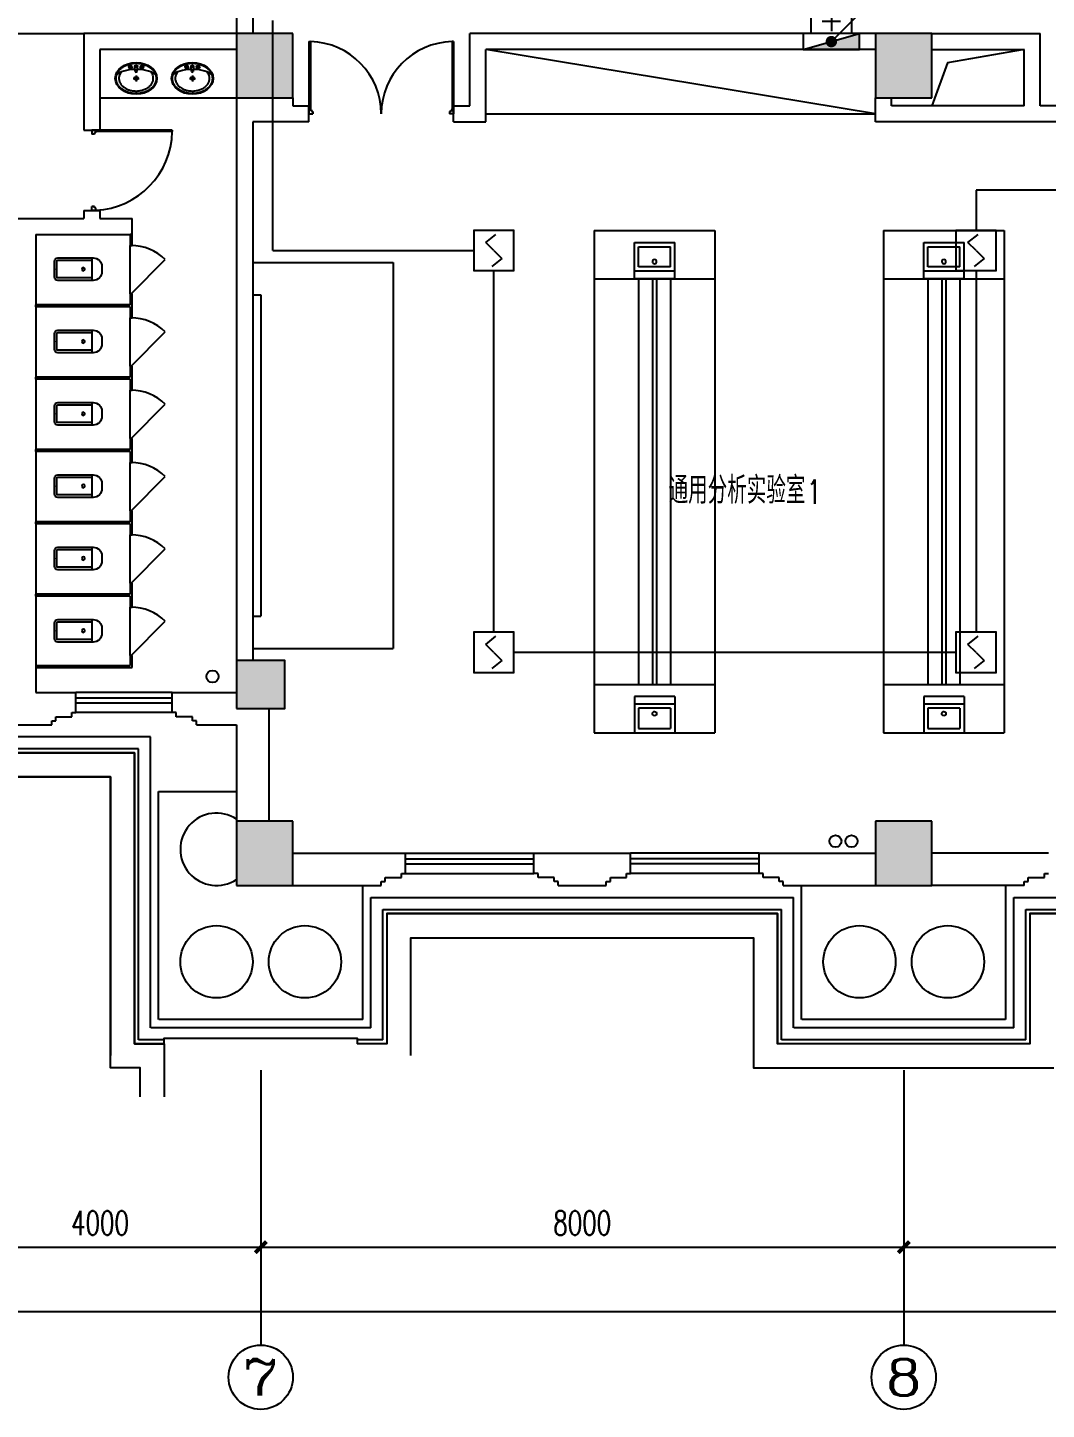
# Model space of a CAD drawing. Extents: x 190999 to 918899, y -200814 to 215286.
# Drawn here: x 336812 to 349487, y 115067 to 132260 of the extents above; entities that cross this region are included whole.
import ezdxf
from ezdxf.enums import TextEntityAlignment as Align

# ---------------------------------------------------------------- set-up
doc = ezdxf.new("R2010")
doc.units = 0
doc.header["$LTSCALE"] = 1000
doc.header["$MEASUREMENT"] = 0
doc.layers.get('Defpoints').update_dxf_attribs({"color": 1})
for name, color, linetype in [('00-EQUIP', 3, 'Continuous'), ('00-LWIRE', 4, 'Continuous'), ('00-WIRE-4', 6, 'Continuous'), ('A-卫生间', 250, 'Continuous'), ('A-墙线', 2, 'Continuous'), ('A-外包装修', 250, 'Continuous'), ('A-外窗', 145, 'Continuous'), ('A-家具', 250, 'Continuous'), ('A-门', 167, 'Continuous'), ('AXIS', 3, 'Continuous'), ('AXIS_TEXT', 7, 'Continuous'), ('COLUMN', 2, 'Continuous'), ('EQUIP_消火栓', 1, 'Continuous'), ('PUB_HATCH', 250, 'Continuous'), ('屋面排水', 4, 'Continuous'), ('房间名称', 7, 'Continuous'), ('洞口线', 165, 'Continuous'), ('雨水管', 151, 'Continuous')]:
    doc.layers.add(name, color=color, linetype=linetype)
doc.styles.add('_TCH_AXIS', font='COMPLEX', dxfattribs={"bigfont": 'GBCBIG'})
doc.styles.add('_TCH_DIM', font='SIMPLEX', dxfattribs={"bigfont": 'GBCBIG'})
doc.styles.add('COMPLEX', font='COMPLEX')
doc.styles.add('DIM_FONT', font='SIMPLEX', dxfattribs={"width": 0.7, "bigfont": 'GBCBIG'})
doc.styles.get("Standard").update_dxf_attribs({"font": 'simhei.ttf'})
doc.styles.add('zz-1', font='arial.ttf', dxfattribs={"width": 0.8})
doc.dimstyles.new('DIMN', dxfattribs={"dimtxt": 300, "dimasz": 100, "dimexe": 250, "dimexo": 300, "dimgap": 150, "dimtad": 1, "dimdec": 0, "dimzin": 0, "dimdsep": 46, "dimtxsty": 'DIM_FONT', "dimblk": 'ARCHTICK', "dimcen": 0.09, "dimclrt": 7, "dimazin": 2, "dimtfac": 1, "dimtdec": 0, "dimtix": 1, "dimtmove": 2, "dimatfit": 3, "dimfxl": 0, "dimtolj": 1, "dimtzin": 0, "dimarcsym": 0})

# ---------------------------------------------------------------- blocks, each defined once
blk = doc.blocks.new('m1800')
at = {"layer": 'A-墙线'}
for p, q in [((-900, -100), (-900, 100)), ((900, -100), (900, 100))]:
    blk.add_line(p, q, dxfattribs=at)
at = {"layer": 'A-门'}
for p, q in [((-900, 900), (-900, 0)), ((-900, 900), (-880, 900)), ((-880, 900), (-880, 50)), ((880, 900), (880, 50)), ((900, 900), (880, 900)), ((900, 900), (900, 0)), ((-900, 50), (-870, 50)), ((-900, 0), (-850, 0)), ((-870, 50), (-870, 30)), ((-870, 30), (-850, 30)), ((-850, 30), (-850, 0)), ((850, 30), (850, 0)), ((870, 30), (850, 30)), ((900, 0), (850, 0)), ((870, 50), (870, 30)), ((900, 50), (870, 50))]:
    blk.add_line(p, q, dxfattribs=at)
for centre, start, end in [((-900, 0), 0, 88.7267), ((900, 0), 91.2733, 180)]:
    blk.add_arc(centre, 900, start, end, dxfattribs=at)
blk = doc.blocks.new('m1000')
at = {"layer": 'A-墙线'}
for p, q in [((0, 0), (0, 200)), ((1000, 0), (1000, 200))]:
    blk.add_line(p, q, dxfattribs=at)
at = {"layer": 'A-门'}
for p, q in [((0, 1100), (0, 100)), ((0, 1100), (20, 1100)), ((20, 1100), (20, 150)), ((0, 150), (30, 150)), ((0, 100), (50, 100)), ((30, 150), (30, 130)), ((30, 130), (50, 130)), ((50, 130), (50, 100)), ((950, 130), (950, 100)), ((970, 130), (950, 130)), ((1000, 100), (950, 100)), ((970, 150), (970, 130)), ((1000, 150), (970, 150)), ((1000, 150), (1000, 100))]:
    blk.add_line(p, q, dxfattribs=at)
blk.add_arc((0, 100), 1000, 2.866, 88.854, dxfattribs=at)
blk = doc.blocks.new('手盆')
at = {"layer": 'A-卫生间'}
for p, q in [((113, 12), (46, 16)), ((160, 0), (235, 0)), ((198, -37), (198, 38)), ((113, -11), (46, -16))]:
    blk.add_line(p, q, dxfattribs=at)
for centre, major_axis, ratio, start_param, end_param in [((198, 0), (0, 259), 0.763797, 3.141593, 9.424778), ((194, 0), (0, 259), 0.413212, 0.351725, 1.519021), ((106, 0), (0, 13.9), 0.9, 3.760941, 5.663837), ((194, 0), (0, 259), 0.413212, 1.620217, 2.789865)]:
    blk.add_ellipse(centre, major_axis=major_axis, ratio=ratio, start_param=start_param, end_param=end_param, dxfattribs=at)
for centre, major_axis in [((46, 0), (0, 15.8)), ((56, 71), (0, 20.6)), ((56, 71), (0, 15.6)), ((198, 0), (0, 23.4)), ((56, -71), (0, 20.6)), ((56, -71), (0, 15.6))]:
    blk.add_ellipse(centre, major_axis=major_axis, ratio=0.9, dxfattribs=at)
for points, knots in [([(198, -249), (204, -249), (211, -249), (228, -246), (239, -243), (260, -236), (270, -231), (290, -218), (299, -211), (317, -194), (325, -185), (340, -164), (347, -153), (360, -129), (365, -116), (374, -90), (378, -76), (383, -48), (385, -34), (387, -5), (387, 9), (385, 38), (383, 52), (377, 80), (373, 94), (364, 120), (358, 133), (345, 156), (338, 167), (323, 187), (314, 197), (296, 213), (287, 220), (267, 232), (257, 237), (236, 244), (225, 247), (204, 249), (193, 249), (171, 247), (161, 245), (140, 237), (129, 232), (110, 221), (100, 213), (82, 197), (74, 188), (58, 168), (51, 157), (38, 133), (32, 121), (23, 95), (19, 81), (13, 53), (11, 39), (9, 10), (9, -4), (10, -33), (12, -47), (18, -75), (21, -89), (30, -115), (36, -128), (48, -152), (55, -163), (70, -184), (78, -193), (96, -210), (105, -218), (125, -230), (135, -235), (156, -243), (167, -246), (184, -249), (191, -249), (198, -249)], [0, 0, 0, 0, 0.105369, 0.105369, 0.278747, 0.278747, 0.452125, 0.452125, 0.625504, 0.625504, 0.798882, 0.798882, 0.97226, 0.97226, 1.145639, 1.145639, 1.319017, 1.319017, 1.492395, 1.492395, 1.665774, 1.665774, 1.839152, 1.839152, 2.01253, 2.01253, 2.185909, 2.185909, 2.359287, 2.359287, 2.532665, 2.532665, 2.706044, 2.706044, 2.879422, 2.879422, 3.0528, 3.0528, 3.226179, 3.226179, 3.399557, 3.399557, 3.572935, 3.572935, 3.746313, 3.746313, 3.919692, 3.919692, 4.09307, 4.09307, 4.266448, 4.266448, 4.439827, 4.439827, 4.613205, 4.613205, 4.786583, 4.786583, 4.959962, 4.959962, 5.13334, 5.13334, 5.306718, 5.306718, 5.480097, 5.480097, 5.653475, 5.653475, 5.826853, 5.826853, 6.000232, 6.000232, 6.17361, 6.17361, 6.283185, 6.283185, 6.283185, 6.283185]), ([(119, -185), (121, -187), (123, -188), (130, -193), (135, -196), (146, -202), (152, -205), (163, -209), (169, -210), (180, -213), (186, -214), (194, -214), (196, -214), (198, -214), (204, -214), (209, -214), (222, -212), (229, -210), (241, -206), (245, -204), (254, -200), (259, -197), (269, -191), (275, -187), (286, -178), (291, -173), (300, -162), (304, -158), (314, -145), (319, -137), (327, -123), (329, -118), (334, -107), (336, -101), (341, -89), (343, -83), (346, -71), (348, -64), (351, -49), (352, -40), (354, -22), (355, -13), (355, 5), (355, 14), (354, 32), (352, 41), (349, 58), (348, 66), (343, 81), (341, 89), (335, 104), (332, 111), (326, 125), (322, 132), (314, 144), (310, 150), (301, 162), (296, 167), (287, 177), (281, 181), (272, 189), (267, 192), (256, 199), (250, 202), (238, 207), (233, 209), (223, 211), (217, 212), (205, 214), (198, 214), (186, 213), (181, 213), (171, 211), (166, 210), (151, 205), (141, 200), (128, 191), (123, 188), (119, 185)], [5.740897, 5.740897, 5.740897, 5.740897, 5.780874, 5.780874, 5.896829, 5.896829, 6.012784, 6.012784, 6.128739, 6.128739, 6.240697, 6.240697, 6.283185, 6.283185, 6.283185, 6.399826, 6.399826, 6.5409, 6.5409, 6.634, 6.634, 6.7271, 6.7271, 6.852188, 6.852188, 6.977276, 6.977276, 7.077377, 7.077377, 7.229977, 7.229977, 7.317389, 7.317389, 7.404801, 7.404801, 7.497094, 7.497094, 7.589386, 7.589386, 7.712334, 7.712334, 7.835281, 7.835281, 7.958228, 7.958228, 8.081175, 8.081175, 8.194983, 8.194983, 8.30879, 8.30879, 8.422598, 8.422598, 8.537599, 8.537599, 8.6526, 8.6526, 8.767602, 8.767602, 8.884432, 8.884432, 8.982435, 8.982435, 9.119467, 9.119467, 9.224191, 9.224191, 9.328914, 9.328914, 9.470087, 9.470087, 9.571187, 9.571187, 9.672288, 9.672288, 9.874489, 9.874489, 9.967059, 9.967059, 9.967059, 9.967059])]:
    blk.add_open_spline(points, degree=3, knots=knots, dxfattribs=at)
blk.add_point((46, 0), dxfattribs=at)
blk = doc.blocks.new('$TwtSys$00000434')
for p, q in [((-0.5, 0.5), (-0.5, -0.5)), ((-0.5, -0.5), (0.5, 0.5)), ((0.5, 0.5), (-0.5, 0.5)), ((0.5, -0.5), (0.5, 0.5)), ((-0.5, -0.5), (0.5, -0.5))]:
    blk.add_line(p, q)
blk.add_solid([(0.5, -0.5), (0.5, 0.5), (-0.5, -0.5)])
blk = doc.blocks.new('_ArchTick')
at = {"const_width": 0.5}
blk.add_lwpolyline([(-0.7, -0.7), (0.7, 0.7)], dxfattribs=at)
blk = doc.blocks.new('*D117')
at = {"layer": 'AXIS', "color": 0, "lineweight": -2}
for p, q in [((335712, 118486), (335712, 116836)), ((339712, 118486), (339712, 116836)), ((335712, 117086), (339712, 117086))]:
    blk.add_line(p, q, dxfattribs=at)
at = {"layer": 'Defpoints', "color": 0}
for p in [(335712, 118786), (339712, 118786), (339712, 117086)]:
    blk.add_point(p, dxfattribs=at)
at = {"layer": 'AXIS', "color": 0, "lineweight": -2, "xscale": 100, "yscale": 100, "zscale": 100, "rotation": 180}
blk.add_blockref('_ArchTick', (335712, 117086), dxfattribs=at)
at = {"layer": 'AXIS', "color": 0, "lineweight": -2, "xscale": 100, "yscale": 100, "zscale": 100}
blk.add_blockref('_ArchTick', (339712, 117086), dxfattribs=at)
at = {"layer": 'AXIS', "color": 7, "insert": (337712, 117386), "char_height": 300, "attachment_point": 5, "style": 'DIM_FONT'}
blk.add_mtext('\\A1;4000', dxfattribs=at)
blk = doc.blocks.new('*D118')
at = {"layer": 'AXIS', "color": 0, "lineweight": -2}
for p, q in [((339712, 118486), (339712, 116836)), ((347712, 118486), (347712, 116836)), ((339712, 117086), (347712, 117086))]:
    blk.add_line(p, q, dxfattribs=at)
at = {"layer": 'Defpoints', "color": 0}
for p in [(339712, 118786), (347712, 118786), (347712, 117086)]:
    blk.add_point(p, dxfattribs=at)
at = {"layer": 'AXIS', "color": 0, "lineweight": -2, "xscale": 100, "yscale": 100, "zscale": 100, "rotation": 180}
blk.add_blockref('_ArchTick', (339712, 117086), dxfattribs=at)
at = {"layer": 'AXIS', "color": 0, "lineweight": -2, "xscale": 100, "yscale": 100, "zscale": 100}
blk.add_blockref('_ArchTick', (347712, 117086), dxfattribs=at)
at = {"layer": 'AXIS', "color": 7, "insert": (343712, 117386), "char_height": 300, "attachment_point": 5, "style": 'DIM_FONT'}
blk.add_mtext('\\A1;8000', dxfattribs=at)
blk = doc.blocks.new('*D119')
at = {"layer": 'AXIS', "color": 0, "lineweight": -2}
for p, q in [((347712, 118486), (347712, 116836)), ((355712, 118486), (355712, 116836)), ((347712, 117086), (355712, 117086))]:
    blk.add_line(p, q, dxfattribs=at)
at = {"layer": 'Defpoints', "color": 0}
for p in [(347712, 118786), (355712, 118786), (355712, 117086)]:
    blk.add_point(p, dxfattribs=at)
at = {"layer": 'AXIS', "color": 0, "lineweight": -2, "xscale": 100, "yscale": 100, "zscale": 100, "rotation": 180}
blk.add_blockref('_ArchTick', (347712, 117086), dxfattribs=at)
at = {"layer": 'AXIS', "color": 0, "lineweight": -2, "xscale": 100, "yscale": 100, "zscale": 100}
blk.add_blockref('_ArchTick', (355712, 117086), dxfattribs=at)
at = {"layer": 'AXIS', "color": 7, "insert": (351712, 117386), "char_height": 300, "attachment_point": 5, "style": 'DIM_FONT'}
blk.add_mtext('\\A1;8000', dxfattribs=at)
blk = doc.blocks.new('*D127')
at = {"layer": 'AXIS', "color": 0, "lineweight": -2}
for p, q in [((329412, 118486), (329412, 116036)), ((402712, 118486), (402712, 116036)), ((329412, 116286), (402712, 116286))]:
    blk.add_line(p, q, dxfattribs=at)
at = {"layer": 'Defpoints', "color": 0}
for p in [(329412, 118786), (402712, 118786), (402712, 116286)]:
    blk.add_point(p, dxfattribs=at)
at = {"layer": 'AXIS', "color": 0, "lineweight": -2, "xscale": 100, "yscale": 100, "zscale": 100, "rotation": 180}
blk.add_blockref('_ArchTick', (329412, 116286), dxfattribs=at)
at = {"layer": 'AXIS', "color": 0, "lineweight": -2, "xscale": 100, "yscale": 100, "zscale": 100}
blk.add_blockref('_ArchTick', (402712, 116286), dxfattribs=at)
at = {"layer": 'AXIS', "color": 7, "insert": (366062, 116586), "char_height": 300, "attachment_point": 5, "style": 'DIM_FONT'}
blk.add_mtext('\\A1;73300', dxfattribs=at)
blk = doc.blocks.new('_FZH')
blk.add_lwpolyline([(-0.5, -0.5), (0.5, -0.5), (0.5, 0.5), (-0.5, 0.5)], close=True)
at = {"layer": 'PUB_HATCH'}
blk.add_solid([(-0.5, -0.5), (0.5, -0.5), (-0.5, 0.5), (0.5, 0.5)], dxfattribs=at)
blk = doc.blocks.new('_AXISO')
blk.add_circle((0, 0), 0.5)
at = {"layer": 'AXIS_TEXT', "style": 'COMPLEX', "width": 1.041667}
blk.add_attdef('A', text='', height=0.56, dxfattribs=at).set_placement((-0.25, -0.28), (0.25, -0.28), align=Align.FIT)
blk = doc.blocks.new('$plan$00001609')
at = {"linetype": 'Continuous'}
for p, q in [((0, -251), (0, 251)), ((0, 251), (450, 251)), ((93, -251), (93, 251)), ((146, -199), (146, 199)), ((146, 199), (397, 199)), ((397, 199), (397, -199)), ((450, 251), (450, -251)), ((0, -251), (450, -251)), ((146, -199), (397, -199))]:
    blk.add_line(p, q, dxfattribs=at)
blk.add_line((238, 2), (238, 0))
blk.add_arc((212, 0), 26, 4.716, 0, dxfattribs=at)
at = {"style": 'zz-1'}
for tag in ['YSIZE', 'XSIZE']:
    blk.add_attdef(tag, (0, 0), '', height=0.5, dxfattribs=at)
blk = doc.blocks.new('$lvtry$00000200')
for p, q in [((-140, -40, 0), (-140, -480, 0)), ((-110, -40, 0), (-110, -470, 0)), ((100, 0, 0), (-100, 0, 0)), ((100, -30, 0), (-100, -30, 0)), ((110, -470, 0), (110, -40, 0)), ((140, -480, 0), (140, -40, 0)), ((140, -470, 0), (-140, -470, 0)), ((-30, -590, 0), (30, -590, 0))]:
    blk.add_line(p, q)
blk.add_circle((0, -359, 0), 20)
for centre, radius, start, end in [((-100, -40, 0), 40, 90, 180), ((-100, -40, 0), 10, 90, 180), ((100, -40, 0), 40, 0, 90), ((100, -40, 0), 10, 0, 90), ((-30, -480, 0), 110, 180, 270), ((30, -480, 0), 110, 270, 0)]:
    blk.add_arc(centre, radius, start, end)
blk.add_point((0, 0))
blk = doc.blocks.new('$DorLib2D$00000114')
at = {"color": 0}
blk.add_line((0.5, 0), (-0.207, 0.707), dxfattribs=at)
blk.add_arc((0.5, 0), 1, 135, 180, dxfattribs=at)
blk = doc.blocks.new('_LINKPT1')
at = {"color": 0}
blk.add_line((0, 0), (0, 0), dxfattribs=at)
blk = doc.blocks.new('3S1KCGW2')
for p, q in [((0.5, 0.5), (-0.5, 0.5)), ((-0.5, 0.5), (-0.5, -0.5)), ((-0.2, 0.2), (0.05, 0.4)), ((0.5, -0.5), (0.5, 0.5)), ((0, 0), (-0.2, 0.2)), ((0, 0), (0.2, -0.2)), ((0.2, -0.2), (-0.05, -0.4)), ((-0.5, -0.5), (0.5, -0.5))]:
    blk.add_line(p, q)
at = {"const_width": 0.04, "flags": 128}
blk.add_lwpolyline([(-0.5, -0.5), (-0.5, 0.5), (0.5, 0.5), (0.5, -0.5)], close=True, dxfattribs=at)
at = {"xscale": 0.002, "yscale": 0.002, "zscale": 0.002}
for p in [(0, 0.5), (-0.5, 0), (0.5, 0), (0, -0.5)]:
    blk.add_blockref('_LINKPT1', p, dxfattribs=at)
at = {"flags": 9}
blk.add_attdef('A', (0, 0), '', height=0.00002, dxfattribs=at)
blk = doc.blocks.new('J62IR8YJ')
for p, q in [((-0.5, 1), (0.5, 1)), ((-0.5, 0), (-0.5, 1)), ((0.5, 1), (0.5, 0)), ((0, 0.598), (0, 0.06)), ((0.5, 0), (-0.5, 0)), ((-0.231, 0.312), (0.231, 0.312))]:
    blk.add_line(p, q)
at = {"const_width": 0.04, "flags": 128}
blk.add_lwpolyline([(-0.5, 0), (-0.5, 1), (0.5, 1), (0.5, 0)], close=True, dxfattribs=at)
blk.add_arc((0, 0.829), 0.231, 180, 0)
at = {"xscale": 0.002, "yscale": 0.00200000000000955, "zscale": 0.002}
for p in [(0, 1), (-0.5, 0.5), (0.5, 0.5), (0, 0)]:
    blk.add_blockref('_LINKPT1', p, dxfattribs=at)
at = {"flags": 9}
blk.add_attdef('A', (0, 0), '', height=0.00002, dxfattribs=at)
blk = doc.blocks.new('_WRLD1L')
for p, q in [((0.7, 0.7), (0, 0)), ((0.104, 0.104), (0.104, 0.104)), ((-0.104, -0.104), (-0.104, -0.104))]:
    blk.add_line(p, q)
at = {"const_width": 0.142}
blk.add_lwpolyline([(-0.071, 0, 1), (0.071, 0, 1)], format="xyb", close=True, dxfattribs=at)
blk.add_solid([(0.63, 0.77), (0.77, 0.63), (1.15, 1.15)])
at = {"width": 0.8, "flags": 9}
blk.add_attdef('A', (0, 0), '', height=0.00002, dxfattribs=at)

msp = doc.modelspace()

# ---------------------------------------------------------------- hatches: boundary and pattern name
at = {"layer": 'PUB_HATCH'}
for points in [[(340111.6, 131386.5), (340111.6, 132186.5), (339411.6, 132186.5), (339411.6, 131386.5)], [(348061.6, 131386.5), (348061.6, 132186.5), (347361.6, 132186.5), (347361.6, 131386.5)], [(340111.6, 121586.5), (340111.6, 122386.5), (339411.6, 122386.5), (339411.6, 121586.5)], [(348061.6, 121586.5), (348061.6, 122386.5), (347361.6, 122386.5), (347361.6, 121586.5)]]:
    msp.add_hatch(color=256, dxfattribs=at).paths.add_polyline_path(points)

# ---------------------------------------------------------------- linework, layer by layer
at = {"layer": '00-WIRE-4'}
for p, q in [((339861.6, 129486.5), (339861.6, 132347.4)), ((355461.6, 130236.5), (348611.6, 130236.5)), ((348611.6, 130236.5), (348611.6, 129736.5)), ((339861.6, 129486.5), (342361.6, 129486.5)), ((342611.6, 124736.5), (342611.6, 129236.5)), ((348611.6, 129236.5), (348611.6, 124736.5)), ((348361.6, 124486.5), (342861.6, 124486.5))]:
    msp.add_line(p, q, dxfattribs=at)
at = {"layer": 'A-卫生间'}
for p, q in [((336011.6, 132186.5), (337511.6, 132186.5)), ((337711.6, 131386.5), (339411.6, 131386.5)), ((338086.6, 129686.5), (338086.6, 129549)), ((338111.6, 129686.5), (338086.6, 129686.5)), ((338111.6, 129549), (338111.6, 129686.5)), ((338086.6, 129549), (338111.6, 129549)), ((338111.6, 128949), (338086.6, 128949)), ((338086.6, 128949), (338086.6, 128811.5)), ((338111.6, 128786.5), (338111.6, 128949)), ((338086.6, 128811.5), (336911.6, 128811.5)), ((336911.6, 128786.5), (336911.6, 128811.5)), ((338086.6, 128786.5), (336911.6, 128786.5)), ((338086.6, 128786.5), (338086.6, 128649)), ((338111.6, 128649), (338111.6, 128786.5)), ((338086.6, 128649), (338111.6, 128649)), ((338111.6, 128049), (338086.6, 128049)), ((338086.6, 128049), (338086.6, 127911.5)), ((338111.6, 127886.5), (338111.6, 128049)), ((338086.6, 127911.5), (336911.6, 127911.5)), ((336911.6, 127886.5), (336911.6, 127911.5)), ((338086.6, 127886.5), (336911.6, 127886.5)), ((338086.6, 127886.5), (338086.6, 127749)), ((338086.6, 127749), (338111.6, 127749)), ((338111.6, 127749), (338111.6, 127886.5)), ((338111.6, 127149), (338086.6, 127149)), ((338086.6, 127149), (338086.6, 127011.5)), ((338111.6, 126986.5), (338111.6, 127149)), ((338086.6, 127011.5), (336911.6, 127011.5)), ((336911.6, 126986.5), (336911.6, 127011.5)), ((338086.6, 126986.5), (336911.6, 126986.5)), ((338086.6, 126986.5), (338086.6, 126849)), ((338111.6, 126849), (338111.6, 126986.5)), ((338086.6, 126849), (338111.6, 126849)), ((338111.6, 126249), (338086.6, 126249)), ((338086.6, 126249), (338086.6, 126111.5)), ((338111.6, 126086.5), (338111.6, 126249)), ((338086.6, 126111.5), (336911.6, 126111.5)), ((336911.6, 126086.5), (336911.6, 126111.5)), ((338086.6, 126086.5), (336911.6, 126086.5)), ((338086.6, 126086.5), (338086.6, 125949)), ((338111.6, 125949), (338111.6, 126086.5)), ((338086.6, 125949), (338111.6, 125949)), ((338111.6, 125349), (338086.6, 125349)), ((338086.6, 125349), (338086.6, 125211.5)), ((338111.6, 125186.5), (338111.6, 125349)), ((338086.6, 125211.5), (336911.6, 125211.5)), ((336911.6, 125186.5), (336911.6, 125211.5)), ((338086.6, 125186.5), (336911.6, 125186.5)), ((338086.6, 125186.5), (338086.6, 125049)), ((338111.6, 125049), (338111.6, 125186.5)), ((338086.6, 125049), (338111.6, 125049)), ((336911.6, 124324), (338086.6, 124324)), ((336911.6, 124324), (336911.6, 124299)), ((338111.6, 124449), (338086.6, 124449)), ((338086.6, 124449), (338086.6, 124324)), ((338111.6, 124299), (338111.6, 124449)), ((336911.6, 124299), (338111.6, 124299))]:
    msp.add_line(p, q, dxfattribs=at)
at = {"layer": 'A-墙线'}
for p, q in [((339411.6, 132986.3), (339411.6, 132186.5)), ((339611.6, 132986.3), (339611.6, 132186.5)), ((337511.6, 132186.5), (337511.6, 130986.5)), ((339411.6, 132186.5), (337511.6, 132186.5)), ((347361.6, 132186.5), (342311.6, 132186.5)), ((342311.6, 131286.5), (342311.6, 132186.5)), ((348061.6, 132186.5), (349411.6, 132186.5)), ((349411.6, 131286.5), (349411.6, 132186.5)), ((337711.6, 131986.5), (337711.6, 130986.5)), ((339411.6, 131986.5), (337711.6, 131986.5)), ((347361.6, 131986.5), (342511.6, 131986.5)), ((342511.6, 131086.5), (342511.6, 131986.5)), ((348061.6, 131986.5), (349211.6, 131986.5)), ((349211.6, 131286.5), (349211.6, 131986.5)), ((339411.6, 131386.5), (339411.6, 124086.5)), ((340111.6, 131386.5), (340111.6, 131286.5)), ((347361.6, 131086.5), (347361.6, 131386.5)), ((347561.6, 131286.5), (347561.6, 131386.5)), ((340111.6, 131286.5), (340311.6, 131286.5)), ((342111.6, 131286.5), (342311.6, 131286.5)), ((349211.6, 131286.5), (347561.6, 131286.5)), ((349611.6, 131286.5), (349411.6, 131286.5)), ((339611.6, 131086.5), (339611.6, 124386.5)), ((340311.6, 131086.5), (339611.6, 131086.5)), ((342111.6, 131086.5), (342511.6, 131086.5)), ((349611.6, 131086.5), (347361.6, 131086.5)), ((337511.6, 129986.5), (337511.6, 129886.5)), ((337711.6, 129986.5), (337711.6, 129886.5)), ((336011.6, 129886.5), (337511.6, 129886.5)), ((337711.6, 129886.5), (338111.6, 129886.5)), ((338111.6, 129686.5), (338111.6, 129886.5)), ((336911.6, 129686.5), (336911.6, 123986.5)), ((336911.6, 129686.5), (338111.6, 129686.5)), ((336911.6, 123986.5), (337411.6, 123986.5)), ((337411.6, 123736.5), (337411.6, 123986.5)), ((338611.6, 123736.5), (338611.6, 123986.5)), ((338611.6, 123986.5), (339411.6, 123986.5)), ((337111.6, 123586.5), (337111.6, 123636.5)), ((337111.6, 123636.5), (337161.6, 123636.5)), ((337161.6, 123636.5), (337161.6, 123686.5)), ((337161.6, 123686.5), (337361.6, 123686.5)), ((337361.6, 123736.5), (337411.6, 123736.5)), ((337361.6, 123686.5), (337361.6, 123736.5)), ((338661.6, 123736.5), (338611.6, 123736.5)), ((338661.6, 123686.5), (338661.6, 123736.5)), ((338861.6, 123686.5), (338661.6, 123686.5)), ((338861.6, 123636.5), (338861.6, 123686.5)), ((338911.6, 123636.5), (338861.6, 123636.5)), ((338911.6, 123586.5), (338911.6, 123636.5)), ((339811.6, 123786.5), (339811.6, 122386.5)), ((336511.6, 123586.5), (337111.6, 123586.5)), ((338911.6, 123586.5), (339411.6, 123586.5)), ((339411.6, 123586.5), (339411.6, 122386.5)), ((340111.6, 121986.5), (341511.6, 121986.5)), ((341511.6, 121736.5), (341511.6, 121986.5)), ((343111.6, 121986.5), (344311.6, 121986.5)), ((343111.6, 121736.5), (343111.6, 121986.5)), ((344311.6, 121736.5), (344311.6, 121986.5)), ((345911.6, 121986.5), (347361.6, 121986.5)), ((345911.6, 121736.5), (345911.6, 121986.5)), ((349511.6, 121986.5), (348061.6, 121986.5)), ((341461.6, 121736.5), (341511.6, 121736.5)), ((341461.6, 121686.5), (341461.6, 121736.5)), ((343161.6, 121736.5), (343111.6, 121736.5)), ((343161.6, 121686.5), (343161.6, 121736.5)), ((344261.6, 121736.5), (344311.6, 121736.5)), ((344261.6, 121686.5), (344261.6, 121736.5)), ((345961.6, 121736.5), (345911.6, 121736.5)), ((345961.6, 121686.5), (345961.6, 121736.5)), ((349461.6, 121736.5), (349511.6, 121736.5)), ((349461.6, 121686.5), (349461.6, 121736.5)), ((340111.6, 121586.5), (341211.6, 121586.5)), ((341211.6, 121586.5), (341211.6, 121636.5)), ((341211.6, 121636.5), (341261.6, 121636.5)), ((341261.6, 121636.5), (341261.6, 121686.5)), ((341261.6, 121686.5), (341461.6, 121686.5)), ((343361.6, 121686.5), (343161.6, 121686.5)), ((343361.6, 121636.5), (343361.6, 121686.5)), ((343411.6, 121636.5), (343361.6, 121636.5)), ((343411.6, 121586.5), (343411.6, 121636.5)), ((343411.6, 121586.5), (344011.6, 121586.5)), ((344011.6, 121586.5), (344011.6, 121636.5)), ((344011.6, 121636.5), (344061.6, 121636.5)), ((344061.6, 121636.5), (344061.6, 121686.5)), ((344061.6, 121686.5), (344261.6, 121686.5)), ((346161.6, 121686.5), (345961.6, 121686.5)), ((346161.6, 121636.5), (346161.6, 121686.5)), ((346211.6, 121636.5), (346161.6, 121636.5)), ((346211.6, 121586.5), (346211.6, 121636.5)), ((346211.6, 121586.5), (347361.6, 121586.5)), ((349211.6, 121586.5), (348061.6, 121586.5)), ((349211.6, 121586.5), (349211.6, 121636.5)), ((349211.6, 121636.5), (349261.6, 121636.5)), ((349261.6, 121636.5), (349261.6, 121686.5)), ((349261.6, 121686.5), (349461.6, 121686.5))]:
    msp.add_line(p, q, dxfattribs=at)
at = {"layer": 'A-外包装修'}
for p, q in [((338341.6, 123436.5), (329411.6, 123436.5)), ((338191.6, 123286.5), (329411.6, 123286.5)), ((338191.6, 119666.5), (338191.6, 123286.5)), ((338341.6, 119816.5), (338341.6, 123436.5)), ((338141.6, 123236.5), (329411.6, 123236.5)), ((338141.6, 123236.5), (338141.6, 119616.5)), ((338441.6, 119916.5), (338441.6, 122756.5)), ((338441.6, 122756.5), (339411.6, 122756.5)), ((340981.6, 119916.5), (340981.6, 121586.5)), ((346441.6, 119916.5), (346441.6, 121586.5)), ((348981.6, 119916.5), (348981.6, 121586.5)), ((341081.6, 121436.5), (346341.6, 121436.5)), ((341081.6, 119816.5), (341081.6, 121436.5)), ((346341.6, 119816.5), (346341.6, 121436.5)), ((349081.6, 119816.5), (349081.6, 121436.5)), ((349081.6, 121436.5), (354341.6, 121436.5)), ((341231.6, 121286.5), (346191.6, 121286.5)), ((341231.6, 119666.5), (341231.6, 121286.5)), ((341281.6, 121236.5), (346141.6, 121236.5)), ((341281.6, 121236.5), (341281.6, 119616.5)), ((346141.6, 121236.5), (346141.6, 119616.5)), ((346191.6, 119666.5), (346191.6, 121286.5)), ((349231.6, 121286.5), (354191.6, 121286.5)), ((349231.6, 119666.5), (349231.6, 121286.5)), ((349281.6, 121236.5), (354141.6, 121236.5)), ((349281.6, 121236.5), (349281.6, 119616.5)), ((340980.2, 119916.5), (338443, 119916.5)), ((348980.2, 119916.5), (346443, 119916.5)), ((338511.6, 119666.5), (338193, 119666.5)), ((341080.2, 119816.5), (338343, 119816.5)), ((341230.2, 119666.5), (340911.6, 119666.5)), ((349230.2, 119666.5), (346193, 119666.5)), ((349080.2, 119816.5), (346343, 119816.5)), ((338511.6, 119616.5), (338143, 119616.5)), ((341280.2, 119616.5), (340911.6, 119616.5)), ((349280.2, 119616.5), (346143, 119616.5))]:
    msp.add_line(p, q, dxfattribs=at)
msp.add_lwpolyline([(338511.6, 119616.5), (338511.6, 119686.5), (340911.6, 119686.5), (340911.6, 119616.5)], dxfattribs=at)
for centre in [(339161.6, 120636.5), (340261.6, 120636.5), (347161.6, 120636.5), (348261.6, 120636.5)]:
    msp.add_circle(centre, 450, dxfattribs=at)
msp.add_arc((339161.6, 122036.5), 450, 56.25101, 303.74899, dxfattribs=at)
at = {"layer": 'A-外窗'}
for p, q in [((338611.6, 123986.5), (337411.6, 123986.5)), ((338611.6, 123916.5), (337411.6, 123916.5)), ((338611.6, 123856.5), (337411.6, 123856.5)), ((338611.6, 123736.5), (337411.6, 123736.5)), ((341511.6, 121986.5), (343111.6, 121986.5)), ((341511.6, 121916.5), (343111.6, 121916.5)), ((345911.6, 121986.5), (344311.6, 121986.5)), ((345911.6, 121916.5), (344311.6, 121916.5)), ((341511.6, 121856.5), (343111.6, 121856.5)), ((341511.6, 121736.5), (343111.6, 121736.5)), ((345911.6, 121856.5), (344311.6, 121856.5)), ((345911.6, 121736.5), (344311.6, 121736.5))]:
    msp.add_line(p, q, dxfattribs=at)
at = {"layer": 'A-家具'}
for p, q in [((347361.6, 131186.5), (342511.6, 131986.5)), ((342511.6, 131186.5), (347361.6, 131186.5)), ((343861.6, 129736.5), (343861.6, 123486.5)), ((343861.6, 129736.5), (345361.6, 129736.5)), ((345361.6, 129736.5), (345361.6, 123486.5)), ((347461.6, 129736.5), (347461.6, 123486.5)), ((347461.6, 129736.5), (348961.6, 129736.5)), ((348961.6, 129736.5), (348961.6, 123486.5)), ((339611.6, 129336.5), (341361.6, 129336.5)), ((341361.6, 129336.5), (341361.6, 124536.5)), ((343861.6, 129136.5), (345361.6, 129136.5)), ((344411.6, 129136.5), (344411.6, 124086.5)), ((344586.6, 129136.5), (344586.6, 124086.5)), ((344636.6, 129136.5), (344636.6, 124086.5)), ((344811.6, 129136.5), (344811.6, 124086.5)), ((347461.6, 129136.5), (348961.6, 129136.5)), ((348011.6, 129136.5), (348011.6, 124086.5)), ((348186.6, 129136.5), (348186.6, 124086.5)), ((348236.6, 129136.5), (348236.6, 124086.5)), ((348411.6, 129136.5), (348411.6, 124086.5)), ((339611.6, 128936.5), (339711.6, 128936.5)), ((339711.6, 128936.5), (339711.6, 124936.5)), ((339611.6, 124936.5), (339711.6, 124936.5)), ((339611.6, 124536.5), (341361.6, 124536.5)), ((343861.6, 124086.5), (345361.6, 124086.5)), ((347461.6, 124086.5), (348961.6, 124086.5)), ((343861.6, 123486.5), (345361.6, 123486.5)), ((347461.6, 123486.5), (348961.6, 123486.5))]:
    msp.add_line(p, q, dxfattribs=at)
at = {"layer": 'A-门'}
for p, q in [((338086.6, 128949), (338086.6, 129549)), ((338086.6, 128049), (338086.6, 128649)), ((338086.6, 127149), (338086.6, 127749)), ((338086.6, 126249), (338086.6, 126849)), ((338086.6, 125349), (338086.6, 125949)), ((338086.6, 124449), (338086.6, 125049))]:
    msp.add_line(p, q, dxfattribs=at)
at = {"layer": 'AXIS'}
for p, q in [((339711.6, 119286.5), (339711.6, 115867.4)), ((347711.6, 119286.5), (347711.6, 115867.4))]:
    msp.add_line(p, q, dxfattribs=at)
at = {"layer": 'COLUMN'}
for p, q in [((340111.6, 132186.5), (339411.6, 132186.5)), ((339411.6, 132186.5), (339411.6, 131386.5)), ((340111.6, 131386.5), (340111.6, 132186.5)), ((348061.6, 132186.5), (347361.6, 132186.5)), ((347361.6, 132186.5), (347361.6, 131386.5)), ((348061.6, 131386.5), (348061.6, 132186.5)), ((339411.6, 131386.5), (340111.6, 131386.5)), ((347361.6, 131386.5), (348061.6, 131386.5)), ((340111.6, 122386.5), (339411.6, 122386.5)), ((339411.6, 122386.5), (339411.6, 121586.5)), ((340111.6, 121586.5), (340111.6, 122386.5)), ((348061.6, 122386.5), (347361.6, 122386.5)), ((347361.6, 122386.5), (347361.6, 121586.5)), ((348061.6, 121586.5), (348061.6, 122386.5)), ((339411.6, 121586.5), (340111.6, 121586.5)), ((347361.6, 121586.5), (348061.6, 121586.5))]:
    msp.add_line(p, q, dxfattribs=at)
at = {"layer": '屋面排水'}
for points in [[(338511.6, 119616.5), (338141.6, 119616.5), (338141.6, 123236.5), (329161.6, 123236.5), (329161.6, 131086.5), (328861.6, 131086.5), (328861.6, 122936.5), (337841.6, 122936.5), (337841.6, 119470.3)], [(338211.6, 118958), (338211.6, 119316.5), (337841.6, 119316.5), (337841.6, 122936.5), (329411.6, 122936.5), (329411.6, 123236.5), (338141.6, 123236.5), (338141.6, 119616.5), (338511.6, 119616.5), (338511.6, 118958)], [(354143, 121236.5), (349281.6, 121236.5), (349281.6, 119616.5), (346141.6, 119616.5), (346141.6, 121236.5), (341281.6, 121236.5), (341281.6, 119616.5), (340911.6, 119616.5)], [(341581.4, 119470.3), (341581.4, 120936.5), (345841.4, 120936.5), (345841.4, 119316.5), (349581.4, 119316.5)]]:
    msp.add_lwpolyline(points, dxfattribs=at)
at = {"layer": '洞口线'}
msp.add_lwpolyline([(349211.6, 131986.5), (348257.5, 131822.3), (348061.6, 131286.5)], dxfattribs=at)
at = {"layer": '雨水管'}
for centre in [(339111.6, 124186.5), (346861.6, 122136.5), (347061.6, 122136.5)]:
    msp.add_circle(centre, 75, dxfattribs=at)

# ---------------------------------------------------------------- block references
at = {"rotation": 270}
for p in [(338161.6, 131826.5), (338861.6, 131826.5)]:
    msp.add_blockref('手盆', p, dxfattribs=at)
at = {"layer": '00-EQUIP', "xscale": 500, "yscale": 500, "zscale": 500}
for name, p in [('J62IR8YJ', (346811.6, 132186.5)), ('3S1KCGW2', (342611.6, 129486.5)), ('3S1KCGW2', (348611.6, 129486.5)), ('3S1KCGW2', (342611.6, 124486.5)), ('3S1KCGW2', (348611.6, 124486.5))]:
    msp.add_blockref(name, p, dxfattribs=at)
at = {"layer": '00-LWIRE', "xscale": 500, "yscale": 500, "zscale": 500}
msp.add_blockref('_WRLD1L', (346811.6, 132086.5), dxfattribs=at)
at = {"layer": 'A-卫生间', "yscale": -0.9999999999999998, "rotation": 270.0000000010646}
for p in [(337146, 129255.2, 0), (337146, 128355.2, 0), (337146, 127455.2, 0), (337146, 126555.2, 0), (337146, 125655.2, 0), (337146, 124755.2, 0)]:
    msp.add_blockref('$lvtry$00000200', p, dxfattribs=at)
at = {"layer": 'A-家具', "rotation": 89.9999999999993}
for p in [(344611.6, 129136.5), (348211.6, 129136.5)]:
    msp.add_blockref('$plan$00001609', p, dxfattribs=at)
at = {"layer": 'A-家具', "yscale": -1, "rotation": 269.9999999999993}
for p in [(344611.6, 123936.5), (348211.6, 123936.5)]:
    msp.add_blockref('$plan$00001609', p, dxfattribs=at)
at = {"layer": 'A-门'}
msp.add_blockref('m1800', (341211.6, 131186.5), dxfattribs=at)
at = {"layer": 'A-门', "rotation": 270}
msp.add_blockref('m1000', (337511.6, 130986.5), dxfattribs=at)
at = {"layer": 'A-门', "xscale": -600, "yscale": -600, "zscale": 25, "rotation": 90}
for p in [(338099.1, 129249), (338099.1, 128349), (338099.1, 127449), (338099.1, 126549), (338099.1, 125649), (338099.1, 124749)]:
    msp.add_blockref('$DorLib2D$00000114', p, dxfattribs=at)
at = {"layer": 'AXIS'}
ref = msp.add_blockref('_AXISO', (339711.6, 115467.4), dxfattribs=dict(at, xscale=800, yscale=800, zscale=800))
ref.add_attrib('A', '7', dxfattribs={"layer": 'AXIS_TEXT', "height": 452.5, "style": '_TCH_AXIS', "width": 1.5}).set_placement((339485.4, 115241.1), (339937.9, 115241.1), align=Align.FIT)
ref = msp.add_blockref('_AXISO', (347711.6, 115467.4), dxfattribs=dict(at, xscale=800, yscale=800, zscale=800))
ref.add_attrib('A', '8', dxfattribs={"layer": 'AXIS_TEXT', "height": 452.5, "style": '_TCH_AXIS', "width": 1.5}).set_placement((347485.4, 115241.1), (347937.9, 115241.1), align=Align.FIT)
at = {"layer": 'COLUMN', "xscale": 600, "yscale": 600, "zscale": 600}
msp.add_blockref('_FZH', (339711.6, 124086.5), dxfattribs=at)
at = {"layer": 'EQUIP_消火栓', "xscale": 700, "yscale": 200, "zscale": 700}
msp.add_blockref('$TwtSys$00000434', (346811.6, 132086.5), dxfattribs=at)

# ---------------------------------------------------------------- texts
at = {"layer": '房间名称', "style": '_TCH_DIM'}
msp.add_text('通用分析实验室', height=337.59, dxfattribs=at).set_placement((344786.8, 126335.9))
at = {"layer": '房间名称', "style": '_TCH_DIM', "width": 0.705882}
msp.add_text('1', height=297.5, dxfattribs=at).set_placement((346507, 126335.9))

# ---------------------------------------------------------------- dimensions: what is measured, and where the dimension line sits
at = {"layer": 'AXIS'}
for p1, p2, distance, picture, middle in [((329411.6, 118786.5), (402711.6, 118786.5), -2500, '*D127', (366061.6, 116586.5)), ((335711.6, 118786.5), (339711.6, 118786.5), -1700, '*D117', (337711.6, 117386.5)), ((339711.6, 118786.5), (347711.6, 118786.5), -1700, '*D118', (343711.6, 117386.5)), ((347711.6, 118786.5), (355711.6, 118786.5), -1700, '*D119', (351711.6, 117386.5))]:
    dim = msp.add_aligned_dim(p1=p1, p2=p2, distance=distance, dimstyle='DIMN', dxfattribs=at)
    dim.commit()
    dim.dimension.update_dxf_attribs({"geometry": picture, "text_midpoint": middle})

doc.saveas('drawing.dxf')
